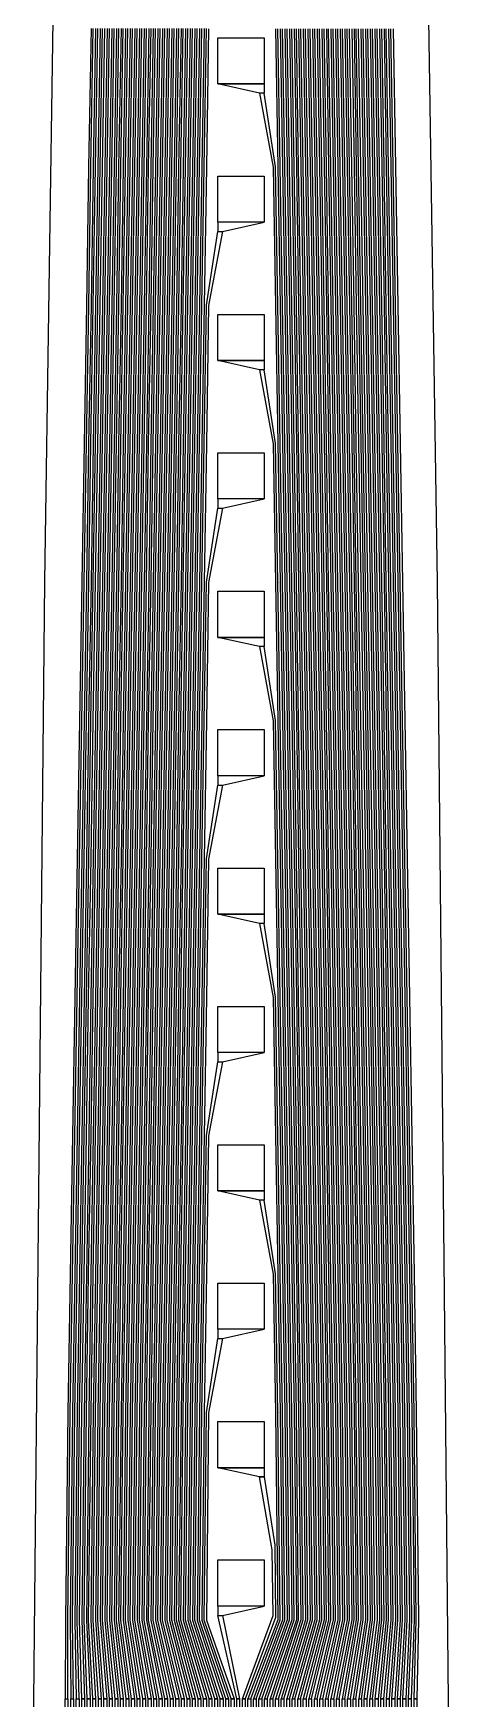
# Model space of a CAD drawing. Header units: inches. Extents: x 106592 to 209533, y 57057 to 74911.
# Drawn here: x 205738.1 to 205828.1, y 72935.5 to 73296.6 of the extents above; entities that cross this region are included whole.
import ezdxf

# ---------------------------------------------------------------- set-up
doc = ezdxf.new("R2010")
doc.units = ezdxf.units.IN
doc.header["$MEASUREMENT"] = 0
for name, color, linetype in [('metal', 221, 'Continuous'), ('nitride window', 40, 'Continuous'), ('profile', 140, 'Continuous')]:
    doc.layers.add(name, color=color, linetype=linetype)

msp = doc.modelspace()

# ---------------------------------------------------------------- linework, layer by layer
at = {"layer": 'metal'}
for points in [[(205750.63, 73297.61), (205750.12, 73267.54), (205749.63, 73237.61), (205749.12, 73207.54), (205748.63, 73177.61), (205748.12, 73147.54), (205747.63, 73117.61), (205747.12, 73087.54), (205746.63, 73057.61), (205746.12, 73027.54), (205745.63, 72997.61), (205745.12, 72952.54), (205745.03, 72935.53), (205745.63, 72935.53), (205745.62, 72952.53), (205746.13, 72997.6), (205746.62, 73027.53), (205747.13, 73057.6), (205747.62, 73087.53), (205748.13, 73117.6), (205748.62, 73147.53), (205749.13, 73177.6), (205749.62, 73207.53), (205750.13, 73237.6), (205750.62, 73267.53), (205751.13, 73297.6)], [(205751.63, 73297.61), (205751.12, 73267.54), (205750.63, 73237.61), (205750.12, 73207.54), (205749.63, 73177.61), (205749.12, 73147.54), (205748.63, 73117.61), (205748.12, 73087.54), (205747.63, 73057.61), (205747.12, 73027.54), (205746.63, 72997.61), (205746.12, 72952.54), (205746.23, 72935.53), (205746.83, 72935.53), (205746.62, 72952.53), (205747.13, 72997.6), (205747.62, 73027.53), (205748.13, 73057.6), (205748.62, 73087.53), (205749.13, 73117.6), (205749.62, 73147.53), (205750.13, 73177.6), (205750.62, 73207.53), (205751.13, 73237.6), (205751.62, 73267.53), (205752.13, 73297.6)], [(205752.63, 73297.61), (205752.12, 73267.54), (205751.63, 73237.61), (205751.12, 73207.54), (205750.63, 73177.61), (205750.12, 73147.54), (205749.63, 73117.61), (205749.12, 73087.54), (205748.63, 73057.61), (205748.12, 73027.54), (205747.63, 72997.61), (205747.12, 72952.54), (205747.43, 72935.53), (205748.03, 72935.53), (205747.62, 72952.53), (205748.13, 72997.6), (205748.62, 73027.53), (205749.13, 73057.6), (205749.62, 73087.53), (205750.13, 73117.6), (205750.62, 73147.53), (205751.13, 73177.6), (205751.62, 73207.53), (205752.13, 73237.6), (205752.62, 73267.53), (205753.13, 73297.6)], [(205754.13, 73297.6), (205753.62, 73267.53), (205753.13, 73237.6), (205752.62, 73207.53), (205752.13, 73177.6), (205751.62, 73147.53), (205751.13, 73117.6), (205750.62, 73087.53), (205750.13, 73057.6), (205749.62, 73027.53), (205749.13, 72997.6), (205748.62, 72952.53), (205749.23, 72935.53), (205748.63, 72935.53), (205748.12, 72952.54), (205748.63, 72997.61), (205749.12, 73027.54), (205749.63, 73057.61), (205750.12, 73087.54), (205750.63, 73117.61), (205751.12, 73147.54), (205751.63, 73177.61), (205752.12, 73207.54), (205752.63, 73237.61), (205753.12, 73267.54), (205753.63, 73297.61)], [(205755.13, 73297.6), (205754.62, 73267.53), (205754.13, 73237.6), (205753.62, 73207.53), (205753.13, 73177.6), (205752.62, 73147.53), (205752.13, 73117.6), (205751.62, 73087.53), (205751.13, 73057.6), (205750.62, 73027.53), (205750.13, 72997.6), (205749.62, 72952.53), (205750.43, 72935.53), (205749.83, 72935.53), (205749.12, 72952.54), (205749.63, 72997.61), (205750.12, 73027.54), (205750.63, 73057.61), (205751.12, 73087.54), (205751.63, 73117.61), (205752.12, 73147.54), (205752.63, 73177.61), (205753.12, 73207.54), (205753.63, 73237.61), (205754.12, 73267.54), (205754.63, 73297.61)], [(205756.13, 73297.6), (205755.62, 73267.53), (205755.13, 73237.6), (205754.62, 73207.53), (205754.13, 73177.6), (205753.62, 73147.53), (205753.13, 73117.6), (205752.62, 73087.53), (205752.13, 73057.6), (205751.62, 73027.53), (205751.13, 72997.6), (205750.62, 72952.53), (205751.63, 72935.53), (205751.03, 72935.53), (205750.12, 72952.54), (205750.63, 72997.61), (205751.12, 73027.54), (205751.63, 73057.61), (205752.12, 73087.54), (205752.63, 73117.61), (205753.12, 73147.54), (205753.63, 73177.61), (205754.12, 73207.54), (205754.63, 73237.61), (205755.12, 73267.54), (205755.63, 73297.61)], [(205757.13, 73297.6), (205756.62, 73267.53), (205756.13, 73237.6), (205755.62, 73207.53), (205755.13, 73177.6), (205754.62, 73147.53), (205754.13, 73117.6), (205753.62, 73087.53), (205753.13, 73057.6), (205752.62, 73027.53), (205752.13, 72997.6), (205751.62, 72952.53), (205752.83, 72935.53), (205752.23, 72935.53), (205751.12, 72952.54), (205751.63, 72997.61), (205752.12, 73027.54), (205752.63, 73057.61), (205753.12, 73087.54), (205753.63, 73117.61), (205754.12, 73147.54), (205754.63, 73177.61), (205755.12, 73207.54), (205755.63, 73237.61), (205756.12, 73267.54), (205756.63, 73297.61)], [(205758.13, 73297.6), (205757.62, 73267.53), (205757.13, 73237.6), (205756.62, 73207.53), (205756.13, 73177.6), (205755.62, 73147.53), (205755.13, 73117.6), (205754.62, 73087.53), (205754.13, 73057.6), (205753.62, 73027.53), (205753.13, 72997.6), (205752.62, 72952.53), (205754.03, 72935.53), (205753.43, 72935.53), (205752.12, 72952.54), (205752.63, 72997.61), (205753.12, 73027.54), (205753.63, 73057.61), (205754.12, 73087.54), (205754.63, 73117.61), (205755.12, 73147.54), (205755.63, 73177.61), (205756.12, 73207.54), (205756.63, 73237.61), (205757.12, 73267.54), (205757.63, 73297.61)], [(205759.13, 73297.6), (205758.62, 73267.53), (205758.13, 73237.6), (205757.62, 73207.53), (205757.13, 73177.6), (205756.62, 73147.53), (205756.13, 73117.6), (205755.62, 73087.53), (205755.13, 73057.6), (205754.62, 73027.53), (205754.13, 72997.6), (205753.62, 72952.53), (205755.23, 72935.53), (205754.63, 72935.53), (205753.12, 72952.54), (205753.63, 72997.61), (205754.12, 73027.54), (205754.63, 73057.61), (205755.12, 73087.54), (205755.63, 73117.61), (205756.12, 73147.54), (205756.63, 73177.61), (205757.12, 73207.54), (205757.63, 73237.61), (205758.12, 73267.54), (205758.63, 73297.61)], [(205760.13, 73297.6), (205759.62, 73267.53), (205759.13, 73237.6), (205758.62, 73207.53), (205758.13, 73177.6), (205757.62, 73147.53), (205757.13, 73117.6), (205756.62, 73087.53), (205756.13, 73057.6), (205755.62, 73027.53), (205755.13, 72997.6), (205754.62, 72952.53), (205756.43, 72935.53), (205755.83, 72935.53), (205754.12, 72952.54), (205754.63, 72997.61), (205755.12, 73027.54), (205755.63, 73057.61), (205756.12, 73087.54), (205756.63, 73117.61), (205757.12, 73147.54), (205757.63, 73177.61), (205758.12, 73207.54), (205758.63, 73237.61), (205759.12, 73267.54), (205759.63, 73297.61)], [(205761.13, 73297.6), (205760.62, 73267.53), (205760.13, 73237.6), (205759.62, 73207.53), (205759.13, 73177.6), (205758.62, 73147.53), (205758.13, 73117.6), (205757.62, 73087.53), (205757.13, 73057.6), (205756.62, 73027.53), (205756.13, 72997.6), (205755.62, 72952.53), (205757.63, 72935.53), (205757.03, 72935.53), (205755.12, 72952.54), (205755.63, 72997.61), (205756.12, 73027.54), (205756.63, 73057.61), (205757.12, 73087.54), (205757.63, 73117.61), (205758.12, 73147.54), (205758.63, 73177.61), (205759.12, 73207.54), (205759.63, 73237.61), (205760.12, 73267.54), (205760.63, 73297.61)], [(205762.13, 73297.6), (205761.62, 73267.53), (205761.13, 73237.6), (205760.62, 73207.53), (205760.13, 73177.6), (205759.62, 73147.53), (205759.13, 73117.6), (205758.62, 73087.53), (205758.13, 73057.6), (205757.62, 73027.53), (205757.13, 72997.6), (205756.62, 72952.53), (205758.83, 72935.53), (205758.23, 72935.53), (205756.12, 72952.54), (205756.63, 72997.61), (205757.12, 73027.54), (205757.63, 73057.61), (205758.12, 73087.54), (205758.63, 73117.61), (205759.12, 73147.54), (205759.63, 73177.61), (205760.12, 73207.54), (205760.63, 73237.61), (205761.12, 73267.54), (205761.63, 73297.61)], [(205763.13, 73297.6), (205762.62, 73267.53), (205762.13, 73237.6), (205761.62, 73207.53), (205761.13, 73177.6), (205760.62, 73147.53), (205760.13, 73117.6), (205759.62, 73087.53), (205759.13, 73057.6), (205758.62, 73027.53), (205758.13, 72997.6), (205757.62, 72952.53), (205760.03, 72935.53), (205759.43, 72935.53), (205757.12, 72952.54), (205757.63, 72997.61), (205758.12, 73027.54), (205758.63, 73057.61), (205759.12, 73087.54), (205759.63, 73117.61), (205760.12, 73147.54), (205760.63, 73177.61), (205761.12, 73207.54), (205761.63, 73237.61), (205762.12, 73267.54), (205762.63, 73297.61)], [(205764.13, 73297.6), (205763.62, 73267.53), (205763.13, 73237.6), (205762.62, 73207.53), (205762.13, 73177.6), (205761.62, 73147.53), (205761.13, 73117.6), (205760.62, 73087.53), (205760.13, 73057.6), (205759.62, 73027.53), (205759.13, 72997.6), (205758.62, 72952.53), (205761.23, 72935.53), (205760.63, 72935.53), (205758.12, 72952.54), (205758.63, 72997.61), (205759.12, 73027.54), (205759.63, 73057.61), (205760.12, 73087.54), (205760.63, 73117.61), (205761.12, 73147.54), (205761.63, 73177.61), (205762.12, 73207.54), (205762.63, 73237.61), (205763.12, 73267.54), (205763.63, 73297.61)], [(205765.13, 73297.6), (205764.62, 73267.53), (205764.13, 73237.6), (205763.62, 73207.53), (205763.13, 73177.6), (205762.62, 73147.53), (205762.13, 73117.6), (205761.62, 73087.53), (205761.13, 73057.6), (205760.62, 73027.53), (205760.13, 72997.6), (205759.62, 72952.53), (205762.43, 72935.53), (205761.83, 72935.53), (205759.12, 72952.54), (205759.63, 72997.61), (205760.12, 73027.54), (205760.63, 73057.61), (205761.12, 73087.54), (205761.63, 73117.61), (205762.12, 73147.54), (205762.63, 73177.61), (205763.12, 73207.54), (205763.63, 73237.61), (205764.12, 73267.54), (205764.63, 73297.61)], [(205766.13, 73297.6), (205765.62, 73267.53), (205765.13, 73237.6), (205764.62, 73207.53), (205764.13, 73177.6), (205763.62, 73147.53), (205763.13, 73117.6), (205762.62, 73087.53), (205762.13, 73057.6), (205761.62, 73027.53), (205761.13, 72997.6), (205760.62, 72952.53), (205763.63, 72935.53), (205763.03, 72935.53), (205760.12, 72952.54), (205760.63, 72997.61), (205761.12, 73027.54), (205761.63, 73057.61), (205762.12, 73087.54), (205762.63, 73117.61), (205763.12, 73147.54), (205763.63, 73177.61), (205764.12, 73207.54), (205764.63, 73237.61), (205765.12, 73267.54), (205765.63, 73297.61)], [(205767.13, 73297.6), (205766.62, 73267.53), (205766.13, 73237.6), (205765.62, 73207.53), (205765.13, 73177.6), (205764.62, 73147.53), (205764.13, 73117.6), (205763.62, 73087.53), (205763.13, 73057.6), (205762.62, 73027.53), (205762.13, 72997.6), (205761.62, 72952.53), (205764.83, 72935.53), (205764.23, 72935.53), (205761.12, 72952.54), (205761.63, 72997.61), (205762.12, 73027.54), (205762.63, 73057.61), (205763.12, 73087.54), (205763.63, 73117.61), (205764.12, 73147.54), (205764.63, 73177.61), (205765.12, 73207.54), (205765.63, 73237.61), (205766.12, 73267.54), (205766.63, 73297.61)], [(205768.13, 73297.6), (205767.62, 73267.53), (205767.13, 73237.6), (205766.62, 73207.53), (205766.13, 73177.6), (205765.62, 73147.53), (205765.13, 73117.6), (205764.62, 73087.53), (205764.13, 73057.6), (205763.62, 73027.53), (205763.13, 72997.6), (205762.62, 72952.53), (205766.03, 72935.53), (205765.43, 72935.53), (205762.12, 72952.54), (205762.63, 72997.61), (205763.12, 73027.54), (205763.63, 73057.61), (205764.12, 73087.54), (205764.63, 73117.61), (205765.12, 73147.54), (205765.63, 73177.61), (205766.12, 73207.54), (205766.63, 73237.61), (205767.12, 73267.54), (205767.63, 73297.61)], [(205769.13, 73297.6), (205768.62, 73267.53), (205768.13, 73237.6), (205767.62, 73207.53), (205767.13, 73177.6), (205766.62, 73147.53), (205766.13, 73117.6), (205765.62, 73087.53), (205765.13, 73057.6), (205764.62, 73027.53), (205764.13, 72997.6), (205763.62, 72952.53), (205767.23, 72935.53), (205766.63, 72935.53), (205763.12, 72952.54), (205763.63, 72997.61), (205764.12, 73027.54), (205764.63, 73057.61), (205765.12, 73087.54), (205765.63, 73117.61), (205766.12, 73147.54), (205766.63, 73177.61), (205767.12, 73207.54), (205767.63, 73237.61), (205768.12, 73267.54), (205768.63, 73297.61)], [(205770.13, 73297.6), (205769.62, 73267.53), (205769.13, 73237.6), (205768.62, 73207.53), (205768.13, 73177.6), (205767.62, 73147.53), (205767.13, 73117.6), (205766.62, 73087.53), (205766.13, 73057.6), (205765.62, 73027.53), (205765.13, 72997.6), (205764.62, 72952.53), (205768.43, 72935.53), (205767.83, 72935.53), (205764.12, 72952.54), (205764.63, 72997.61), (205765.12, 73027.54), (205765.63, 73057.61), (205766.12, 73087.54), (205766.63, 73117.61), (205767.12, 73147.54), (205767.63, 73177.61), (205768.12, 73207.54), (205768.63, 73237.61), (205769.12, 73267.54), (205769.63, 73297.61)], [(205771.13, 73297.6), (205770.62, 73267.53), (205770.13, 73237.6), (205769.62, 73207.53), (205769.13, 73177.6), (205768.62, 73147.53), (205768.13, 73117.6), (205767.62, 73087.53), (205767.13, 73057.6), (205766.62, 73027.53), (205766.13, 72997.6), (205765.62, 72952.53), (205769.63, 72935.53), (205769.03, 72935.53), (205765.12, 72952.54), (205765.63, 72997.61), (205766.12, 73027.54), (205766.63, 73057.61), (205767.12, 73087.54), (205767.63, 73117.61), (205768.12, 73147.54), (205768.63, 73177.61), (205769.12, 73207.54), (205769.63, 73237.61), (205770.12, 73267.54), (205770.63, 73297.61)], [(205772.13, 73297.6), (205771.62, 73267.53), (205771.13, 73237.6), (205770.62, 73207.53), (205770.13, 73177.6), (205769.62, 73147.53), (205769.13, 73117.6), (205768.62, 73087.53), (205768.13, 73057.6), (205767.62, 73027.53), (205767.13, 72997.6), (205766.62, 72952.53), (205770.83, 72935.53), (205770.23, 72935.53), (205766.12, 72952.54), (205766.63, 72997.61), (205767.12, 73027.54), (205767.63, 73057.61), (205768.12, 73087.54), (205768.63, 73117.61), (205769.12, 73147.54), (205769.63, 73177.61), (205770.12, 73207.54), (205770.63, 73237.61), (205771.12, 73267.54), (205771.63, 73297.61)], [(205773.13, 73297.6), (205772.62, 73267.53), (205772.13, 73237.6), (205771.62, 73207.53), (205771.13, 73177.6), (205770.62, 73147.53), (205770.13, 73117.6), (205769.62, 73087.53), (205769.13, 73057.6), (205768.62, 73027.53), (205768.13, 72997.6), (205767.62, 72952.53), (205772.03, 72935.53), (205771.43, 72935.53), (205767.12, 72952.54), (205767.63, 72997.61), (205768.12, 73027.54), (205768.63, 73057.61), (205769.12, 73087.54), (205769.63, 73117.61), (205770.12, 73147.54), (205770.63, 73177.61), (205771.12, 73207.54), (205771.63, 73237.61), (205772.12, 73267.54), (205772.63, 73297.61)], [(205774.13, 73297.6), (205773.62, 73267.53), (205773.13, 73237.6), (205772.62, 73207.53), (205772.13, 73177.6), (205771.62, 73147.53), (205771.13, 73117.6), (205770.62, 73087.53), (205770.13, 73057.6), (205769.62, 73027.53), (205769.13, 72997.6), (205768.62, 72952.53), (205773.23, 72935.53), (205772.63, 72935.53), (205768.12, 72952.54), (205768.63, 72997.61), (205769.12, 73027.54), (205769.63, 73057.61), (205770.12, 73087.54), (205770.63, 73117.61), (205771.12, 73147.54), (205771.63, 73177.61), (205772.12, 73207.54), (205772.63, 73237.61), (205773.12, 73267.54), (205773.63, 73297.61)], [(205775.13, 73297.6), (205774.62, 73267.53), (205774.13, 73237.6), (205773.62, 73207.53), (205773.13, 73177.6), (205772.62, 73147.53), (205772.13, 73117.6), (205771.62, 73087.53), (205771.13, 73057.6), (205770.62, 73027.53), (205770.13, 72997.6), (205769.62, 72952.53), (205774.43, 72935.53), (205773.83, 72935.53), (205769.12, 72952.54), (205769.63, 72997.61), (205770.12, 73027.54), (205770.63, 73057.61), (205771.12, 73087.54), (205771.63, 73117.61), (205772.12, 73147.54), (205772.63, 73177.61), (205773.12, 73207.54), (205773.63, 73237.61), (205774.12, 73267.54), (205774.63, 73297.61)], [(205776.12, 73297.53), (205775.62, 73267.53), (205775.13, 73237.6), (205774.62, 73207.53), (205774.13, 73177.6), (205773.62, 73147.53), (205773.13, 73117.6), (205772.62, 73087.53), (205772.13, 73057.6), (205771.62, 73027.53), (205771.13, 72997.6), (205770.62, 72952.53), (205775.63, 72935.53), (205775.03, 72935.53), (205770.12, 72952.54), (205770.63, 72997.61), (205771.12, 73027.54), (205771.63, 73057.61), (205772.12, 73087.54), (205772.63, 73117.61), (205773.12, 73147.54), (205773.63, 73177.61), (205774.12, 73207.54), (205774.63, 73237.61), (205775.12, 73267.54), (205775.12, 73267.53), (205775.63, 73297.6)], [(205790.62, 73297.53), (205791.12, 73267.6), (205791.62, 73237.53), (205792.12, 73207.6), (205792.62, 73177.53), (205793.12, 73147.6), (205793.62, 73117.53), (205794.12, 73087.6), (205794.62, 73057.53), (205795.12, 73027.6), (205795.62, 72997.53), (205796.12, 72952.6), (205790.63, 72935.53), (205791.23, 72935.53), (205796.62, 72952.61), (205796.12, 72997.54), (205795.62, 73027.61), (205795.12, 73057.54), (205794.62, 73087.61), (205794.12, 73117.54), (205793.62, 73147.61), (205793.12, 73177.54), (205792.62, 73207.61), (205792.12, 73237.54), (205791.62, 73267.61), (205791.12, 73297.54)], [(205791.62, 73297.53), (205792.12, 73267.6), (205792.62, 73237.53), (205793.12, 73207.6), (205793.62, 73177.53), (205794.12, 73147.6), (205794.62, 73117.53), (205795.12, 73087.6), (205795.62, 73057.53), (205796.12, 73027.6), (205796.62, 72997.53), (205797.12, 72952.6), (205791.83, 72935.53), (205792.43, 72935.53), (205797.62, 72952.61), (205797.12, 72997.54), (205796.62, 73027.61), (205796.12, 73057.54), (205795.62, 73087.61), (205795.12, 73117.54), (205794.62, 73147.61), (205794.12, 73177.54), (205793.62, 73207.61), (205793.12, 73237.54), (205792.62, 73267.61), (205792.12, 73297.54)], [(205792.62, 73297.53), (205793.12, 73267.6), (205793.62, 73237.53), (205794.12, 73207.6), (205794.62, 73177.53), (205795.12, 73147.6), (205795.62, 73117.53), (205796.12, 73087.6), (205796.62, 73057.53), (205797.12, 73027.6), (205797.62, 72997.53), (205798.12, 72952.6), (205793.03, 72935.53), (205793.63, 72935.53), (205798.62, 72952.61), (205798.12, 72997.54), (205797.62, 73027.61), (205797.12, 73057.54), (205796.62, 73087.61), (205796.12, 73117.54), (205795.62, 73147.61), (205795.12, 73177.54), (205794.62, 73207.61), (205794.12, 73237.54), (205793.62, 73267.61), (205793.12, 73297.54)], [(205793.62, 73297.53), (205794.12, 73267.6), (205794.62, 73237.53), (205795.12, 73207.6), (205795.62, 73177.53), (205796.12, 73147.6), (205796.62, 73117.53), (205797.12, 73087.6), (205797.62, 73057.53), (205798.12, 73027.6), (205798.62, 72997.53), (205799.12, 72952.6), (205794.23, 72935.53), (205794.83, 72935.53), (205799.62, 72952.61), (205799.12, 72997.54), (205798.62, 73027.61), (205798.12, 73057.54), (205797.62, 73087.61), (205797.12, 73117.54), (205796.62, 73147.61), (205796.12, 73177.54), (205795.62, 73207.61), (205795.12, 73237.54), (205794.62, 73267.61), (205794.12, 73297.54)], [(205794.62, 73297.53), (205795.12, 73267.6), (205795.62, 73237.53), (205796.12, 73207.6), (205796.62, 73177.53), (205797.12, 73147.6), (205797.62, 73117.53), (205798.12, 73087.6), (205798.62, 73057.53), (205799.12, 73027.6), (205799.62, 72997.53), (205800.12, 72952.6), (205795.43, 72935.53), (205796.03, 72935.53), (205800.62, 72952.61), (205800.12, 72997.54), (205799.62, 73027.61), (205799.12, 73057.54), (205798.62, 73087.61), (205798.12, 73117.54), (205797.62, 73147.61), (205797.12, 73177.54), (205796.62, 73207.61), (205796.12, 73237.54), (205795.62, 73267.61), (205795.12, 73297.54)], [(205795.62, 73297.53), (205796.12, 73267.6), (205796.62, 73237.53), (205797.12, 73207.6), (205797.62, 73177.53), (205798.12, 73147.6), (205798.62, 73117.53), (205799.12, 73087.6), (205799.62, 73057.53), (205800.12, 73027.6), (205800.62, 72997.53), (205801.12, 72952.6), (205796.63, 72935.53), (205797.23, 72935.53), (205801.62, 72952.61), (205801.12, 72997.54), (205800.62, 73027.61), (205800.12, 73057.54), (205799.62, 73087.61), (205799.12, 73117.54), (205798.62, 73147.61), (205798.12, 73177.54), (205797.62, 73207.61), (205797.12, 73237.54), (205796.62, 73267.61), (205796.12, 73297.54)], [(205796.62, 73297.53), (205797.12, 73267.6), (205797.62, 73237.53), (205798.12, 73207.6), (205798.62, 73177.53), (205799.12, 73147.6), (205799.62, 73117.53), (205800.12, 73087.6), (205800.62, 73057.53), (205801.12, 73027.6), (205801.62, 72997.53), (205802.12, 72952.6), (205797.83, 72935.53), (205798.43, 72935.53), (205802.62, 72952.61), (205802.12, 72997.54), (205801.62, 73027.61), (205801.12, 73057.54), (205800.62, 73087.61), (205800.12, 73117.54), (205799.62, 73147.61), (205799.12, 73177.54), (205798.62, 73207.61), (205798.12, 73237.54), (205797.62, 73267.61), (205797.12, 73297.54)], [(205797.62, 73297.53), (205798.12, 73267.6), (205798.62, 73237.53), (205799.12, 73207.6), (205799.62, 73177.53), (205800.12, 73147.6), (205800.62, 73117.53), (205801.12, 73087.6), (205801.62, 73057.53), (205802.12, 73027.6), (205802.62, 72997.53), (205803.12, 72952.6), (205799.03, 72935.53), (205799.63, 72935.53), (205803.62, 72952.61), (205803.12, 72997.54), (205802.62, 73027.61), (205802.12, 73057.54), (205801.62, 73087.61), (205801.12, 73117.54), (205800.62, 73147.61), (205800.12, 73177.54), (205799.62, 73207.61), (205799.12, 73237.54), (205798.62, 73267.61), (205798.12, 73297.54)], [(205798.62, 73297.53), (205799.12, 73267.6), (205799.62, 73237.53), (205800.12, 73207.6), (205800.62, 73177.53), (205801.12, 73147.6), (205801.62, 73117.53), (205802.12, 73087.6), (205802.62, 73057.53), (205803.12, 73027.6), (205803.62, 72997.53), (205804.12, 72952.6), (205800.23, 72935.53), (205800.83, 72935.53), (205804.62, 72952.61), (205804.12, 72997.54), (205803.62, 73027.61), (205803.12, 73057.54), (205802.62, 73087.61), (205802.12, 73117.54), (205801.62, 73147.61), (205801.12, 73177.54), (205800.62, 73207.61), (205800.12, 73237.54), (205799.62, 73267.61), (205799.12, 73297.54)], [(205799.62, 73297.53), (205800.12, 73267.6), (205800.62, 73237.53), (205801.12, 73207.6), (205801.62, 73177.53), (205802.12, 73147.6), (205802.62, 73117.53), (205803.12, 73087.6), (205803.62, 73057.53), (205804.12, 73027.6), (205804.62, 72997.53), (205805.12, 72952.6), (205801.43, 72935.53), (205802.03, 72935.53), (205805.62, 72952.61), (205805.12, 72997.54), (205804.62, 73027.61), (205804.12, 73057.54), (205803.62, 73087.61), (205803.12, 73117.54), (205802.62, 73147.61), (205802.12, 73177.54), (205801.62, 73207.61), (205801.12, 73237.54), (205800.62, 73267.61), (205800.12, 73297.54)], [(205800.62, 73297.53), (205801.12, 73267.6), (205801.62, 73237.53), (205802.12, 73207.6), (205802.62, 73177.53), (205803.12, 73147.6), (205803.62, 73117.53), (205804.12, 73087.6), (205804.62, 73057.53), (205805.12, 73027.6), (205805.62, 72997.53), (205806.12, 72952.6), (205802.63, 72935.53), (205803.23, 72935.53), (205806.62, 72952.61), (205806.12, 72997.54), (205805.62, 73027.61), (205805.12, 73057.54), (205804.62, 73087.61), (205804.12, 73117.54), (205803.62, 73147.61), (205803.12, 73177.54), (205802.62, 73207.61), (205802.12, 73237.54), (205801.62, 73267.61), (205801.12, 73297.54)], [(205801.62, 73297.53), (205802.12, 73267.6), (205802.62, 73237.53), (205803.12, 73207.6), (205803.62, 73177.53), (205804.12, 73147.6), (205804.62, 73117.53), (205805.12, 73087.6), (205805.62, 73057.53), (205806.12, 73027.6), (205806.62, 72997.53), (205807.12, 72952.6), (205803.83, 72935.53), (205804.43, 72935.53), (205807.62, 72952.61), (205807.12, 72997.54), (205806.62, 73027.61), (205806.12, 73057.54), (205805.62, 73087.61), (205805.12, 73117.54), (205804.62, 73147.61), (205804.12, 73177.54), (205803.62, 73207.61), (205803.12, 73237.54), (205802.62, 73267.61), (205802.12, 73297.54)], [(205802.62, 73297.53), (205803.12, 73267.6), (205803.62, 73237.53), (205804.12, 73207.6), (205804.62, 73177.53), (205805.12, 73147.6), (205805.62, 73117.53), (205806.12, 73087.6), (205806.62, 73057.53), (205807.12, 73027.6), (205807.62, 72997.53), (205808.12, 72952.6), (205805.03, 72935.53), (205805.63, 72935.53), (205808.62, 72952.61), (205808.12, 72997.54), (205807.62, 73027.61), (205807.12, 73057.54), (205806.62, 73087.61), (205806.12, 73117.54), (205805.62, 73147.61), (205805.12, 73177.54), (205804.62, 73207.61), (205804.12, 73237.54), (205803.62, 73267.61), (205803.12, 73297.54)], [(205803.62, 73297.53), (205804.12, 73267.6), (205804.62, 73237.53), (205805.12, 73207.6), (205805.62, 73177.53), (205806.12, 73147.6), (205806.62, 73117.53), (205807.12, 73087.6), (205807.62, 73057.53), (205808.12, 73027.6), (205808.62, 72997.53), (205809.12, 72952.6), (205806.23, 72935.53), (205806.83, 72935.53), (205809.62, 72952.61), (205809.12, 72997.54), (205808.62, 73027.61), (205808.12, 73057.54), (205807.62, 73087.61), (205807.12, 73117.54), (205806.62, 73147.61), (205806.12, 73177.54), (205805.62, 73207.61), (205805.12, 73237.54), (205804.62, 73267.61), (205804.12, 73297.54)], [(205804.62, 73297.53), (205805.12, 73267.6), (205805.62, 73237.53), (205806.12, 73207.6), (205806.62, 73177.53), (205807.12, 73147.6), (205807.62, 73117.53), (205808.12, 73087.6), (205808.62, 73057.53), (205809.12, 73027.6), (205809.62, 72997.53), (205810.12, 72952.6), (205807.43, 72935.53), (205808.03, 72935.53), (205810.62, 72952.61), (205810.12, 72997.54), (205809.62, 73027.61), (205809.12, 73057.54), (205808.62, 73087.61), (205808.12, 73117.54), (205807.62, 73147.61), (205807.12, 73177.54), (205806.62, 73207.61), (205806.12, 73237.54), (205805.62, 73267.61), (205805.12, 73297.54)], [(205805.62, 73297.53), (205806.12, 73267.6), (205806.62, 73237.53), (205807.12, 73207.6), (205807.62, 73177.53), (205808.12, 73147.6), (205808.62, 73117.53), (205809.12, 73087.6), (205809.62, 73057.53), (205810.12, 73027.6), (205810.62, 72997.53), (205811.12, 72952.6), (205808.63, 72935.53), (205809.23, 72935.53), (205811.62, 72952.61), (205811.12, 72997.54), (205810.62, 73027.61), (205810.12, 73057.54), (205809.62, 73087.61), (205809.12, 73117.54), (205808.62, 73147.61), (205808.12, 73177.54), (205807.62, 73207.61), (205807.12, 73237.54), (205806.62, 73267.61), (205806.12, 73297.54)], [(205807.12, 73297.54), (205807.62, 73267.61), (205808.12, 73237.54), (205808.62, 73207.61), (205809.12, 73177.54), (205809.62, 73147.61), (205810.12, 73117.54), (205810.62, 73087.61), (205811.12, 73057.54), (205811.62, 73027.61), (205812.12, 72997.54), (205812.62, 72952.61), (205810.43, 72935.53), (205809.83, 72935.53), (205812.12, 72952.6), (205811.62, 72997.53), (205811.12, 73027.6), (205810.62, 73057.53), (205810.12, 73087.6), (205809.62, 73117.53), (205809.12, 73147.6), (205808.62, 73177.53), (205808.12, 73207.6), (205807.62, 73237.53), (205807.12, 73267.6), (205806.62, 73297.53)], [(205807.62, 73297.53), (205808.12, 73267.6), (205808.62, 73237.53), (205809.12, 73207.6), (205809.62, 73177.53), (205810.12, 73147.6), (205810.62, 73117.53), (205811.12, 73087.6), (205811.62, 73057.53), (205812.12, 73027.6), (205812.62, 72997.53), (205813.12, 72952.6), (205811.03, 72935.53), (205811.63, 72935.53), (205813.62, 72952.61), (205813.12, 72997.54), (205812.62, 73027.61), (205812.12, 73057.54), (205811.62, 73087.61), (205811.12, 73117.54), (205810.62, 73147.61), (205810.12, 73177.54), (205809.62, 73207.61), (205809.12, 73237.54), (205808.62, 73267.61), (205808.12, 73297.54)], [(205809.12, 73297.54), (205809.62, 73267.61), (205810.12, 73237.54), (205810.62, 73207.61), (205811.12, 73177.54), (205811.62, 73147.61), (205812.12, 73117.54), (205812.62, 73087.61), (205813.12, 73057.54), (205813.62, 73027.61), (205814.12, 72997.54), (205814.62, 72952.61), (205812.83, 72935.53), (205812.23, 72935.53), (205814.12, 72952.6), (205813.62, 72997.53), (205813.12, 73027.6), (205812.62, 73057.53), (205812.12, 73087.6), (205811.62, 73117.53), (205811.12, 73147.6), (205810.62, 73177.53), (205810.12, 73207.6), (205809.62, 73237.53), (205809.12, 73267.6), (205808.62, 73297.53)], [(205810.12, 73297.54), (205810.62, 73267.61), (205811.12, 73237.54), (205811.62, 73207.61), (205812.12, 73177.54), (205812.62, 73147.61), (205813.12, 73117.54), (205813.62, 73087.61), (205814.12, 73057.54), (205814.62, 73027.61), (205815.12, 72997.54), (205815.62, 72952.61), (205814.03, 72935.53), (205813.43, 72935.53), (205815.12, 72952.6), (205814.62, 72997.53), (205814.12, 73027.6), (205813.62, 73057.53), (205813.12, 73087.6), (205812.62, 73117.53), (205812.12, 73147.6), (205811.62, 73177.53), (205811.12, 73207.6), (205810.62, 73237.53), (205810.12, 73267.6), (205809.62, 73297.53)], [(205811.12, 73297.54), (205811.62, 73267.61), (205812.12, 73237.54), (205812.62, 73207.61), (205813.12, 73177.54), (205813.62, 73147.61), (205814.12, 73117.54), (205814.62, 73087.61), (205815.12, 73057.54), (205815.62, 73027.61), (205816.12, 72997.54), (205816.62, 72952.61), (205815.23, 72935.53), (205814.63, 72935.53), (205816.12, 72952.6), (205815.62, 72997.53), (205815.12, 73027.6), (205814.62, 73057.53), (205814.12, 73087.6), (205813.62, 73117.53), (205813.12, 73147.6), (205812.62, 73177.53), (205812.12, 73207.6), (205811.62, 73237.53), (205811.12, 73267.6), (205810.62, 73297.53)], [(205812.12, 73297.54), (205812.62, 73267.61), (205813.12, 73237.54), (205813.62, 73207.61), (205814.12, 73177.54), (205814.62, 73147.61), (205815.12, 73117.54), (205815.62, 73087.61), (205816.12, 73057.54), (205816.62, 73027.61), (205817.12, 72997.54), (205817.62, 72952.61), (205816.43, 72935.53), (205815.83, 72935.53), (205817.12, 72952.6), (205816.62, 72997.53), (205816.12, 73027.6), (205815.62, 73057.53), (205815.12, 73087.6), (205814.62, 73117.53), (205814.12, 73147.6), (205813.62, 73177.53), (205813.12, 73207.6), (205812.62, 73237.53), (205812.12, 73267.6), (205811.62, 73297.53)], [(205813.12, 73297.54), (205813.62, 73267.61), (205814.12, 73237.54), (205814.62, 73207.61), (205815.12, 73177.54), (205815.62, 73147.61), (205816.12, 73117.54), (205816.62, 73087.61), (205817.12, 73057.54), (205817.62, 73027.61), (205818.12, 72997.54), (205818.62, 72952.61), (205817.63, 72935.53), (205817.03, 72935.53), (205818.12, 72952.6), (205817.62, 72997.53), (205817.12, 73027.6), (205816.62, 73057.53), (205816.12, 73087.6), (205815.62, 73117.53), (205815.12, 73147.6), (205814.62, 73177.53), (205814.12, 73207.6), (205813.62, 73237.53), (205813.12, 73267.6), (205812.62, 73297.53)], [(205814.12, 73297.54), (205814.62, 73267.61), (205815.12, 73237.54), (205815.62, 73207.61), (205816.12, 73177.54), (205816.62, 73147.61), (205817.12, 73117.54), (205817.62, 73087.61), (205818.12, 73057.54), (205818.62, 73027.61), (205819.12, 72997.54), (205819.62, 72952.61), (205818.83, 72935.53), (205818.23, 72935.53), (205819.12, 72952.6), (205818.62, 72997.53), (205818.12, 73027.6), (205817.62, 73057.53), (205817.12, 73087.6), (205816.62, 73117.53), (205816.12, 73147.6), (205815.62, 73177.53), (205815.12, 73207.6), (205814.62, 73237.53), (205814.12, 73267.6), (205813.62, 73297.53)], [(205815.12, 73297.54), (205815.62, 73267.61), (205816.12, 73237.54), (205816.62, 73207.61), (205817.12, 73177.54), (205817.62, 73147.61), (205818.12, 73117.54), (205818.62, 73087.61), (205819.12, 73057.54), (205819.62, 73027.61), (205820.12, 72997.54), (205820.62, 72952.61), (205820.03, 72935.53), (205819.43, 72935.53), (205820.12, 72952.6), (205819.62, 72997.53), (205819.12, 73027.6), (205818.62, 73057.53), (205818.12, 73087.6), (205817.62, 73117.53), (205817.12, 73147.6), (205816.62, 73177.53), (205816.12, 73207.6), (205815.62, 73237.53), (205815.12, 73267.6), (205814.62, 73297.53)], [(205816.12, 73297.54), (205816.62, 73267.61), (205817.12, 73237.54), (205817.62, 73207.61), (205818.12, 73177.54), (205818.62, 73147.61), (205819.12, 73117.54), (205819.62, 73087.61), (205820.12, 73057.54), (205820.62, 73027.61), (205821.12, 72997.54), (205821.62, 72952.61), (205821.23, 72935.53), (205820.93, 72935.53), (205820.63, 72935.53), (205821.12, 72952.6), (205820.62, 72997.53), (205820.12, 73027.6), (205819.62, 73057.53), (205819.12, 73087.6), (205818.62, 73117.53), (205818.12, 73147.6), (205817.62, 73177.53), (205817.12, 73207.6), (205816.62, 73237.53), (205816.12, 73267.6), (205815.62, 73297.53)]]:
    msp.add_lwpolyline(points, dxfattribs=at)
for points in [[(205778.12, 73295.6), (205788.12, 73295.6), (205788.12, 73285.6), (205778.12, 73285.6)], [(205788.12, 73283.6), (205787.12, 73283.6), (205778.12, 73285.6), (205788.12, 73285.6)], [(205791.12, 73237.53), (205790.62, 73267.6), (205788.12, 73283.6), (205787.12, 73283.6), (205790.12, 73267.53), (205790.62, 73237.53), (205791.12, 73207.6), (205791.62, 73177.53), (205792.12, 73147.6), (205792.62, 73117.53), (205793.12, 73087.6), (205793.62, 73057.53), (205794.12, 73027.6), (205794.62, 72997.53), (205795.12, 72952.6), (205789.43, 72935.53), (205790.03, 72935.53), (205795.62, 72952.61), (205795.12, 72997.54), (205794.62, 73027.61), (205794.12, 73057.54), (205793.62, 73087.61), (205793.12, 73117.54), (205792.62, 73147.61), (205792.12, 73177.54), (205791.62, 73207.61), (205791.12, 73237.54)], [(205778.12, 73265.6), (205788.12, 73265.6), (205788.12, 73255.6), (205778.12, 73255.6)], [(205778.12, 73253.6), (205779.12, 73253.6), (205788.12, 73255.6), (205778.12, 73255.6)], [(205775.12, 73207.53), (205775.63, 73237.6), (205778.12, 73253.6), (205779.12, 73253.6), (205776.12, 73237.53), (205775.62, 73207.53), (205775.13, 73177.6), (205774.62, 73147.53), (205774.13, 73117.6), (205773.62, 73087.53), (205773.13, 73057.6), (205772.62, 73027.53), (205772.13, 72997.6), (205771.62, 72952.53), (205776.83, 72935.53), (205776.23, 72935.53), (205771.12, 72952.54), (205771.63, 72997.61), (205772.12, 73027.54), (205772.63, 73057.61), (205773.12, 73087.54), (205773.63, 73117.61), (205774.12, 73147.54), (205774.63, 73177.61), (205775.12, 73207.54)], [(205778.12, 73235.6), (205788.12, 73235.6), (205788.12, 73225.6), (205778.12, 73225.6)], [(205788.12, 73223.6), (205787.12, 73223.6), (205778.12, 73225.6), (205788.12, 73225.6)], [(205791.12, 73177.53), (205790.62, 73207.6), (205788.12, 73223.6), (205787.12, 73223.6), (205790.12, 73207.53), (205790.62, 73177.53), (205791.12, 73147.6), (205791.62, 73117.53), (205792.12, 73087.6), (205792.62, 73057.53), (205793.12, 73027.6), (205793.62, 72997.53), (205794.12, 72952.6), (205788.23, 72935.53), (205788.83, 72935.53), (205794.62, 72952.61), (205794.12, 72997.54), (205793.62, 73027.61), (205793.12, 73057.54), (205792.62, 73087.61), (205792.12, 73117.54), (205791.62, 73147.61), (205791.12, 73177.54)], [(205778.12, 73205.6), (205788.12, 73205.6), (205788.12, 73195.6), (205778.12, 73195.6)], [(205778.12, 73193.6), (205779.12, 73193.6), (205788.12, 73195.6), (205778.12, 73195.6)], [(205775.12, 73147.53), (205775.63, 73177.6), (205778.12, 73193.6), (205779.12, 73193.6), (205776.12, 73177.53), (205775.62, 73147.53), (205775.13, 73117.6), (205774.62, 73087.53), (205774.13, 73057.6), (205773.62, 73027.53), (205773.13, 72997.6), (205772.62, 72952.53), (205778.03, 72935.53), (205777.43, 72935.53), (205772.12, 72952.54), (205772.63, 72997.61), (205773.12, 73027.54), (205773.63, 73057.61), (205774.12, 73087.54), (205774.63, 73117.61), (205775.12, 73147.54)], [(205778.12, 73175.6), (205788.12, 73175.6), (205788.12, 73165.6), (205778.12, 73165.6)], [(205788.12, 73163.6), (205787.12, 73163.6), (205778.12, 73165.6), (205788.12, 73165.6)], [(205791.12, 73117.53), (205790.62, 73147.6), (205788.12, 73163.6), (205787.12, 73163.6), (205790.12, 73147.53), (205790.62, 73117.53), (205791.12, 73087.6), (205791.62, 73057.53), (205792.12, 73027.6), (205792.62, 72997.53), (205793.12, 72952.6), (205787.03, 72935.53), (205787.63, 72935.53), (205793.62, 72952.61), (205793.12, 72997.54), (205792.62, 73027.61), (205792.12, 73057.54), (205791.62, 73087.61), (205791.12, 73117.54)], [(205778.12, 73145.6), (205788.12, 73145.6), (205788.12, 73135.6), (205778.12, 73135.6)], [(205775.12, 73087.53), (205775.63, 73117.6), (205778.12, 73133.6), (205779.12, 73133.6), (205776.12, 73117.53), (205775.62, 73087.53), (205775.13, 73057.6), (205774.62, 73027.53), (205774.13, 72997.6), (205773.62, 72952.53), (205779.23, 72935.53), (205778.63, 72935.53), (205773.12, 72952.54), (205773.63, 72997.61), (205774.12, 73027.54), (205774.63, 73057.61), (205775.12, 73087.54)], [(205788.12, 73135.6), (205778.12, 73135.6), (205778.12, 73133.6), (205779.12, 73133.6)], [(205778.12, 73115.6), (205788.12, 73115.6), (205788.12, 73105.6), (205778.12, 73105.6)], [(205788.12, 73103.6), (205787.12, 73103.6), (205778.12, 73105.6), (205788.12, 73105.6)], [(205791.12, 73057.53), (205790.62, 73087.6), (205788.12, 73103.6), (205787.12, 73103.6), (205790.12, 73087.53), (205790.62, 73057.53), (205791.12, 73027.6), (205791.62, 72997.53), (205792.12, 72952.6), (205785.83, 72935.53), (205786.43, 72935.53), (205792.62, 72952.61), (205792.12, 72997.54), (205791.62, 73027.61), (205791.12, 73057.54)], [(205778.12, 73085.6), (205788.12, 73085.6), (205788.12, 73075.6), (205778.12, 73075.6)], [(205778.12, 73073.6), (205779.12, 73073.6), (205788.12, 73075.6), (205778.12, 73075.6)], [(205775.12, 73027.53), (205775.63, 73057.6), (205778.12, 73073.6), (205779.12, 73073.6), (205776.12, 73057.53), (205775.62, 73027.53), (205775.13, 72997.6), (205774.62, 72952.53), (205780.43, 72935.53), (205779.83, 72935.53), (205774.12, 72952.54), (205774.63, 72997.61), (205775.12, 73027.54)], [(205778.12, 73055.6), (205788.12, 73055.6), (205788.12, 73045.6), (205778.12, 73045.6)], [(205788.12, 73043.6), (205787.12, 73043.6), (205778.12, 73045.6), (205788.12, 73045.6)], [(205791.12, 72997.53), (205790.62, 73027.6), (205788.12, 73043.6), (205787.12, 73043.6), (205790.12, 73027.53), (205790.62, 72997.53), (205791.12, 72952.6), (205784.63, 72935.53), (205785.23, 72935.53), (205791.62, 72952.61), (205791.12, 72997.54)], [(205778.12, 73025.6), (205788.12, 73025.6), (205788.12, 73015.6), (205778.12, 73015.6)], [(205775.12, 72952.53), (205775.63, 72997.6), (205778.12, 73013.6), (205779.12, 73013.6), (205776.12, 72997.53), (205775.62, 72952.53), (205781.63, 72935.53), (205781.03, 72935.53), (205775.12, 72952.54)], [(205778.12, 73013.6), (205779.12, 73013.6), (205788.12, 73015.6), (205778.12, 73015.6)], [(205778.12, 72995.6), (205788.12, 72995.6), (205788.12, 72985.6), (205778.12, 72985.6)], [(205788.12, 72983.6), (205787.12, 72983.6), (205778.12, 72985.6), (205788.12, 72985.6)], [(205787.12, 72983.6), (205788.12, 72983.6), (205790.44, 72968.78), (205790.62, 72953.1), (205784.03, 72935.53), (205783.43, 72935.53), (205790.12, 72953.6), (205789.88, 72967.77)], [(205778.12, 72965.6), (205788.12, 72965.6), (205788.12, 72955.6), (205778.12, 72955.6)], [(205778.12, 72953.6), (205779.12, 72953.6), (205788.12, 72955.6), (205778.12, 72955.6)], [(205782.23, 72935.53), (205778.12, 72953.6), (205779.12, 72953.6), (205782.83, 72935.53)], [(205745.03, 72935.53), (205745.63, 72935.53), (205745.63, 68411.39), (205745.03, 68411.39)], [(205746.23, 72935.53), (205746.83, 72935.53), (205746.83, 68411.39), (205746.23, 68411.39)], [(205747.43, 72935.53), (205748.03, 72935.53), (205748.03, 68411.39), (205747.43, 68411.39)], [(205748.63, 72935.53), (205749.23, 72935.53), (205749.23, 68411.39), (205748.63, 68411.39)], [(205749.83, 72935.53), (205750.43, 72935.53), (205750.43, 68411.39), (205749.83, 68411.39)], [(205751.03, 72935.53), (205751.63, 72935.53), (205751.63, 68411.39), (205751.03, 68411.39)], [(205752.23, 72935.53), (205752.83, 72935.53), (205752.83, 68411.39), (205752.23, 68411.39)], [(205753.43, 72935.53), (205754.03, 72935.53), (205754.03, 68411.39), (205753.43, 68411.39)], [(205754.63, 72935.53), (205755.23, 72935.53), (205755.23, 68411.39), (205754.63, 68411.39)], [(205755.83, 72935.53), (205756.43, 72935.53), (205756.43, 68411.39), (205755.83, 68411.39)], [(205757.03, 72935.53), (205757.63, 72935.53), (205757.63, 68411.39), (205757.03, 68411.39)], [(205758.23, 72935.53), (205758.83, 72935.53), (205758.83, 68411.39), (205758.23, 68411.39)], [(205759.43, 72935.53), (205760.03, 72935.53), (205760.03, 68411.39), (205759.43, 68411.39)], [(205760.63, 72935.53), (205761.23, 72935.53), (205761.23, 68411.39), (205760.63, 68411.39)], [(205761.83, 72935.53), (205762.43, 72935.53), (205762.43, 68411.39), (205761.83, 68411.39)], [(205763.03, 72935.53), (205763.63, 72935.53), (205763.63, 68411.39), (205763.03, 68411.39)], [(205764.23, 72935.53), (205764.83, 72935.53), (205764.83, 68411.39), (205764.23, 68411.39)], [(205765.43, 72935.53), (205766.03, 72935.53), (205766.03, 68411.39), (205765.43, 68411.39)], [(205766.63, 72935.53), (205767.23, 72935.53), (205767.23, 68411.39), (205766.63, 68411.39)], [(205767.83, 72935.53), (205768.43, 72935.53), (205768.43, 68411.39), (205767.83, 68411.39)], [(205769.03, 72935.53), (205769.63, 72935.53), (205769.63, 68411.39), (205769.03, 68411.39)], [(205770.23, 72935.53), (205770.83, 72935.53), (205770.83, 68411.39), (205770.23, 68411.39)], [(205771.43, 72935.53), (205772.03, 72935.53), (205772.03, 68411.39), (205771.43, 68411.39)], [(205772.63, 72935.53), (205773.23, 72935.53), (205773.23, 68411.39), (205772.63, 68411.39)], [(205773.83, 72935.53), (205774.43, 72935.53), (205774.43, 68411.39), (205773.83, 68411.39)], [(205775.03, 72935.53), (205775.63, 72935.53), (205775.63, 68411.39), (205775.03, 68411.39)], [(205776.23, 72935.53), (205776.83, 72935.53), (205776.83, 68411.39), (205776.23, 68411.39)], [(205777.43, 72935.53), (205778.03, 72935.53), (205778.03, 68411.39), (205777.43, 68411.39)], [(205778.63, 72935.53), (205779.23, 72935.53), (205779.23, 68411.39), (205778.63, 68411.39)], [(205779.83, 72935.53), (205780.43, 72935.53), (205780.43, 68411.39), (205779.83, 68411.39)], [(205781.03, 72935.53), (205781.63, 72935.53), (205781.63, 68411.39), (205781.03, 68411.39)], [(205782.23, 72935.53), (205782.83, 72935.53), (205782.83, 68411.39), (205782.23, 68411.39)], [(205783.43, 72935.53), (205784.03, 72935.53), (205784.03, 68411.39), (205783.43, 68411.39)], [(205784.63, 72935.53), (205785.23, 72935.53), (205785.23, 68411.39), (205784.63, 68411.39)], [(205785.83, 72935.53), (205786.43, 72935.53), (205786.43, 68411.39), (205785.83, 68411.39)], [(205787.03, 72935.53), (205787.63, 72935.53), (205787.63, 68411.39), (205787.03, 68411.39)], [(205788.23, 72935.53), (205788.83, 72935.53), (205788.83, 68411.39), (205788.23, 68411.39)], [(205789.43, 72935.53), (205790.03, 72935.53), (205790.03, 68411.39), (205789.43, 68411.39)], [(205790.63, 72935.53), (205791.23, 72935.53), (205791.23, 68411.39), (205790.63, 68411.39)], [(205791.83, 72935.53), (205792.43, 72935.53), (205792.43, 68411.39), (205791.83, 68411.39)], [(205793.03, 72935.53), (205793.63, 72935.53), (205793.63, 68411.39), (205793.03, 68411.39)], [(205794.23, 72935.53), (205794.83, 72935.53), (205794.83, 68411.39), (205794.23, 68411.39)], [(205795.43, 72935.53), (205796.03, 72935.53), (205796.03, 68411.39), (205795.43, 68411.39)], [(205796.63, 72935.53), (205797.23, 72935.53), (205797.23, 68411.39), (205796.63, 68411.39)], [(205797.83, 72935.53), (205798.43, 72935.53), (205798.43, 68411.39), (205797.83, 68411.39)], [(205799.03, 72935.53), (205799.63, 72935.53), (205799.63, 68411.39), (205799.03, 68411.39)], [(205800.23, 72935.53), (205800.83, 72935.53), (205800.83, 68411.39), (205800.23, 68411.39)], [(205801.43, 72935.53), (205802.03, 72935.53), (205802.03, 68411.39), (205801.43, 68411.39)], [(205802.63, 72935.53), (205803.23, 72935.53), (205803.23, 68411.39), (205802.63, 68411.39)], [(205803.83, 72935.53), (205804.43, 72935.53), (205804.43, 68411.39), (205803.83, 68411.39)], [(205805.03, 72935.53), (205805.63, 72935.53), (205805.63, 68411.39), (205805.03, 68411.39)], [(205806.23, 72935.53), (205806.83, 72935.53), (205806.83, 68411.39), (205806.23, 68411.39)], [(205807.43, 72935.53), (205808.03, 72935.53), (205808.03, 68411.39), (205807.43, 68411.39)], [(205808.63, 72935.53), (205809.23, 72935.53), (205809.23, 68411.39), (205808.63, 68411.39)], [(205809.83, 72935.53), (205810.43, 72935.53), (205810.43, 68411.39), (205809.83, 68411.39)], [(205811.03, 72935.53), (205811.63, 72935.53), (205811.63, 68411.39), (205811.03, 68411.39)], [(205812.23, 72935.53), (205812.83, 72935.53), (205812.83, 68411.39), (205812.23, 68411.39)], [(205813.43, 72935.53), (205814.03, 72935.53), (205814.03, 68411.39), (205813.43, 68411.39)], [(205814.63, 72935.53), (205815.23, 72935.53), (205815.23, 68411.39), (205814.63, 68411.39)], [(205815.83, 72935.53), (205816.43, 72935.53), (205816.43, 68411.39), (205815.83, 68411.39)], [(205817.03, 72935.53), (205817.63, 72935.53), (205817.63, 68411.39), (205817.03, 68411.39)], [(205818.23, 72935.53), (205818.83, 72935.53), (205818.83, 68411.39), (205818.23, 68411.39)], [(205819.43, 72935.53), (205820.03, 72935.53), (205820.03, 68411.39), (205819.43, 68411.39)], [(205820.63, 72935.53), (205821.23, 72935.53), (205821.23, 68411.39), (205820.63, 68411.39)]]:
    msp.add_lwpolyline(points, close=True, dxfattribs=at)
at = {"layer": 'nitride window'}
for points in [[(205778.12, 73295.6), (205788.12, 73295.6), (205788.12, 73285.6), (205778.12, 73285.6)], [(205778.12, 73265.6), (205788.12, 73265.6), (205788.12, 73255.6), (205778.12, 73255.6)], [(205778.12, 73235.6), (205788.12, 73235.6), (205788.12, 73225.6), (205778.12, 73225.6)], [(205778.12, 73205.6), (205788.12, 73205.6), (205788.12, 73195.6), (205778.12, 73195.6)], [(205778.12, 73175.6), (205788.12, 73175.6), (205788.12, 73165.6), (205778.12, 73165.6)], [(205778.12, 73145.6), (205788.12, 73145.6), (205788.12, 73135.6), (205778.12, 73135.6)], [(205778.12, 73115.6), (205788.12, 73115.6), (205788.12, 73105.6), (205778.12, 73105.6)], [(205778.12, 73085.6), (205788.12, 73085.6), (205788.12, 73075.6), (205778.12, 73075.6)], [(205778.12, 73055.6), (205788.12, 73055.6), (205788.12, 73045.6), (205778.12, 73045.6)], [(205778.12, 73025.6), (205788.12, 73025.6), (205788.12, 73015.6), (205778.12, 73015.6)], [(205778.12, 72995.6), (205788.12, 72995.6), (205788.12, 72985.6), (205778.12, 72985.6)], [(205778.12, 72965.6), (205788.12, 72965.6), (205788.12, 72955.6), (205778.12, 72955.6)]]:
    msp.add_lwpolyline(points, close=True, dxfattribs=at)
at = {"layer": 'profile'}
msp.add_lwpolyline([(205738.13, 68411.39), (205738.13, 72921.22), (205740.63, 73177.68), (205763.59, 74707.6), (205767.59, 74817.67), (205772.05, 74854.6), (205783.09, 74911.39), (205794.13, 74854.6), (205798.62, 74817.67), (205802.62, 74707.68), (205825.62, 73177.6), (205828.13, 72921.22), (205828.13, 68431.38)], dxfattribs=at)

doc.saveas('drawing.dxf')
